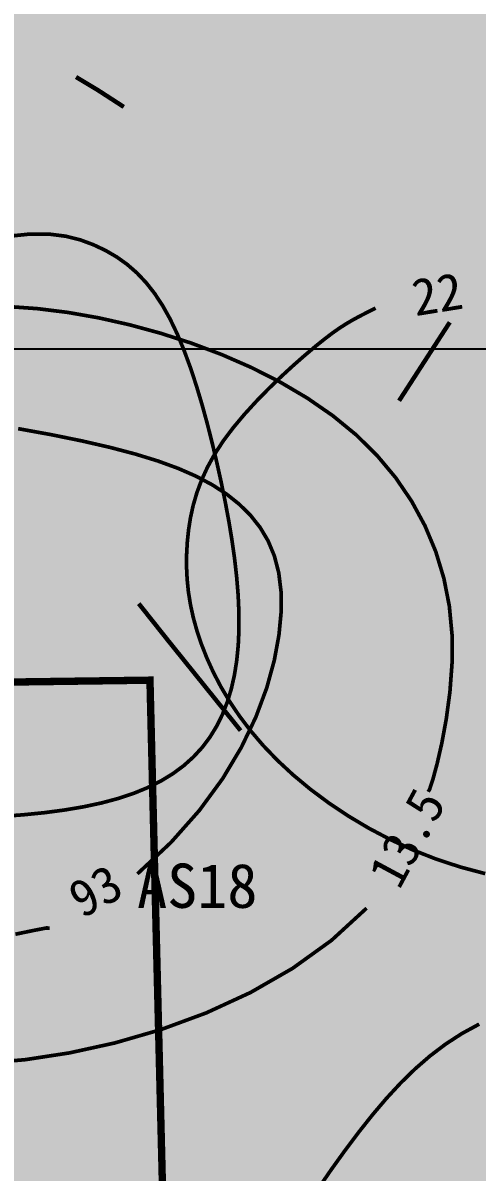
# Model space of a CAD drawing. Extents: x 13788 to 14373, y 59028 to 59855.
# Drawn here: x 14146.3 to 14177.1, y 59544.2 to 59622.1 of the extents above; entities that cross this region are included whole.
import ezdxf

# ---------------------------------------------------------------- set-up
doc = ezdxf.new("R2010")
doc.units = 0
doc.header["$LTSCALE"] = 0.5
doc.header["$MEASUREMENT"] = 0
for name, color, linetype in [('图框', 7, 'Continuous'), ('塘江沅', 7, 'Continuous'), ('填色', 6, 'Continuous'), ('异常WL', 7, 'Continuous'), ('异常WT', 7, 'Continuous'), ('石英脉', 6, 'Continuous')]:
    doc.layers.add(name, color=color, linetype=linetype)
doc.styles.get("Standard").update_dxf_attribs({"font": ''})
doc.styles.get('Standard').set_extended_font_data('SimSun')

msp = doc.modelspace()

# ---------------------------------------------------------------- hatches: boundary and pattern name
at = {"layer": '填色', "true_color": 0xf5e173}
h = msp.add_hatch(color=41, dxfattribs=at)
h.paths.add_polyline_path([(14239.99932899999, 59800.002312), (13799.999329, 59800.002312), (13799.999329, 59040.002312), (14239.999329, 59040.002312)])
h.paths.add_polyline_path([(14090.684989, 59568.547623), (14090.6384, 59568.658199), (14090.592016, 59568.768232), (14090.545857, 59568.877674), (14090.499941, 59568.986474), (14090.454287, 59569.09458300001), (14090.408914, 59569.201952), (14090.36384, 59569.308532), (14090.319084, 59569.414273), (14090.274666, 59569.519126), (14090.230603, 59569.623041), (14090.186914, 59569.72597000001), (14090.143618, 59569.827863), (14090.100734, 59569.92867), (14090.058281, 59570.028342), (14090.016276, 59570.12682999999), (14089.97474, 59570.224085), (14089.93369, 59570.320057), (14089.893145, 59570.414697), (14089.853125, 59570.50795499999), (14089.813647, 59570.599782), (14089.774731, 59570.69013), (14089.736395, 59570.778948), (14089.698657, 59570.866187), (14089.661538, 59570.951797), (14089.625054, 59571.035731), (14089.58922599913, 59571.1179369976), (14089.55407199763, 59571.19836700445), (14089.51961000185, 59571.27697199417), (14089.48585899863, 59571.35370200661), (14089.4858585631, 59571.35370299384), (14089.7213734658, 59570.81828008466), (14090.26220360186, 59569.55021012908), (14090.72580417172, 59568.45102311439), (14090.72580459044, 59568.45102211228), (14090.7256922719, 59568.45097480946)], flags=16)

# ---------------------------------------------------------------- linework, layer by layer
at = {"layer": '图框', "elevation": 9}
msp.add_lwpolyline([(13799.999329, 59600.002312), (14239.999329, 59600.002312)], dxfattribs=at)
at = {"layer": '塘江沅', "color": 5, "ltscale": 2, "const_width": 0.5, "flags": 128}
msp.add_lwpolyline([(14096.14490426999, 59628.3223337571), (14116.56694131674, 59628.65574823035), (14117.4727281084, 59577.03908276922), (14154.95358326718, 59577.54824763261), (14155.84001539936, 59541.66379560024), (14081.00513587388, 59540.6129687922), (14080.32565127585, 59582.48570108961), (14096.88711423969, 59582.75495516392)], close=True, dxfattribs=at)
at = {"layer": '异常WL', "color": 90, "const_width": 0.25}
msp.add_lwpolyline([(14145.31414532959, 59607.62832376709), (14146.82545540625, 59607.78384498959), (14148.123449229, 59607.77711167694), (14149.24612585547, 59607.635715918), (14150.23148434326, 59607.38724980164), (14151.11752375, 59607.05930541666), (14151.93662423096, 59606.6739070747), (14152.69869033203, 59606.23080797787), (14153.40800769678, 59605.72419355094), (14154.06886196875, 59605.14824921874), (14154.6855387915, 59604.49716040608), (14155.26232380859, 59603.76511253775), (14155.80350266358, 59602.94629103857), (14156.313361, 59602.03488133333), (14156.79561498112, 59601.02816665071), (14157.25170284896, 59599.9358214349), (14157.68249336523, 59598.77061793392), (14158.08885529167, 59597.54532839583), (14158.47165738997, 59596.27272506868), (14158.83176842188, 59594.96558020052), (14159.17005714909, 59593.63666603938), (14159.48739233333, 59592.29875483333), (14159.78388274154, 59590.96332205435), (14160.05659716146, 59589.6366560703), (14160.30184438607, 59588.32374847298), (14160.51593320833, 59587.02959085416), (14160.69517242122, 59585.75917480566), (14160.83587081771, 59584.51749191927), (14160.93433719075, 59583.30953378678), (14160.98688033333, 59582.140292), (14160.9901324069, 59581.01407642416), (14160.94201904687, 59579.93247001824), (14160.84078925716, 59578.89637401465), (14160.68469204167, 59577.90668964584), (14160.4719764043, 59576.96431814422), (14160.20089134896, 59576.0701607422), (14159.86968587956, 59575.22511867221), (14159.476609, 59574.43009316667), (14159.01981803906, 59573.68578693685), (14158.497103625, 59572.99210860938), (14157.90616471094, 59572.34876828972), (14157.24470025, 59571.75547608334), (14156.51040919531, 59571.2119420957), (14155.7009905, 59570.71787643229), (14154.81414311719, 59570.27298919857), (14153.847566, 59569.8769905), (14152.79957107552, 59569.52919169239), (14151.67092216667, 59569.22730913282), (14150.46299607032, 59568.96866042871), (14149.17716958334, 59568.7505631875), (14147.81481950261, 59568.57033501661), (14146.377322625, 59568.42529352344), (14144.8660557474, 59568.31275631543)], dxfattribs=at)
at = {"layer": '异常WL', "const_width": 0.25}
for points in [[(14145.27403247917, 59602.873398125), (14147.33515383952, 59602.72616468294), (14149.40067022135, 59602.4690555573), (14151.47497665397, 59602.10470776758), (14153.56246816667, 59601.63575833334), (14155.66299826009, 59601.06433151985), (14157.75825432031, 59600.39050057552), (14159.82538220475, 59599.61382599446), (14161.84152777083, 59598.73386827083), (14163.78383687598, 59597.75018789876), (14165.6294553776, 59596.6623453724), (14167.35552913314, 59595.46990118587), (14168.939204, 59594.17241583333), (14170.36094461133, 59592.77079348909), (14171.61449070312, 59591.27131304817), (14172.69690078711, 59589.68159708576), (14173.605233375, 59588.00926817707), (14174.33654697851, 59586.26194889729), (14174.88790010937, 59584.4472618216), (14175.2563512793, 59582.57282952522), (14175.438959, 59580.64627458333), (14175.44053648828, 59578.68637868082), (14175.29691578125, 59576.7565599414), (14175.0516836211, 59574.93139559846), (14174.74842675, 59573.2854628854), (14174.43073191016, 59571.89333903563), (14174.14218584375, 59570.82960128254), (14173.92637529297, 59570.16882685952), (14173.826887, 59569.98559299998)], [(14169.643475, 59562.09331900001), (14167.26902052669, 59559.91781517969), (14164.62446927604, 59558.0163755625), (14161.77100950195, 59556.37948316406), (14158.76982945833, 59554.99762099999), (14155.68211739908, 59553.86127208593), (14152.56906157812, 59552.96091943749), (14149.49185024935, 59552.28704607031), (14146.51167166667, 59551.830135), (14143.67929628971, 59551.58042414454)]]:
    msp.add_lwpolyline(points, dxfattribs=at)
at = {"layer": '异常WL', "color": 14, "true_color": 0xaf0000, "const_width": 0.25}
msp.add_lwpolyline([(14177.69038670573, 59564.43585611198), (14176.02274989811, 59564.87875829785), (14174.38853266667, 59565.41245033334), (14172.80008168783, 59566.03572540137), (14171.26565902344, 59566.74032144011), (14169.7925055817, 59567.51621257651), (14168.38786227083, 59568.3533729375), (14167.05896999902, 59569.24177665007), (14165.81306967448, 59570.17139784115), (14164.6574022054, 59571.1322106377), (14163.5992085, 59572.11418916667), (14162.64364563867, 59573.10819944076), (14161.78753539063, 59574.10867501563), (14161.02561569727, 59575.11094133268), (14160.3526245, 59576.11032383334), (14159.76329974023, 59577.10214795899), (14159.25237935937, 59578.08173915104), (14158.81460129883, 59579.04442285091), (14158.4447035, 59579.9855245), (14158.13778762532, 59580.90174743946), (14157.89041022135, 59581.79530660938), (14157.69949155566, 59582.66979484961), (14157.56195189583, 59583.528805), (14157.47471150944, 59584.37592990039), (14157.43469066406, 59585.21476239062), (14157.43880962728, 59586.04889531055), (14157.48398866667, 59586.8819215), (14157.56903730697, 59587.71708007844), (14157.70032210156, 59588.55619528385), (14157.886098861, 59589.40073763378), (14158.13462339583, 59590.25217764583), (14158.4541515166, 59591.11198583757), (14158.85293903385, 59591.98163272656), (14159.33924175814, 59592.8625888304), (14159.9213155, 59593.75632466667), (14160.60184579411, 59594.66161234701), (14161.36123707161, 59595.56643035938), (14162.17432348779, 59596.45605878581), (14163.01593919792, 59597.31577770834), (14163.86091835726, 59598.13086720899), (14164.6840951211, 59598.88660736981), (14165.4603036447, 59599.5682782728), (14166.16437808333, 59600.16116000001), (14166.77911832634, 59600.65604407228), (14167.31918719922, 59601.06576776563), (14167.80721326156, 59601.40867979493), (14168.26582507292, 59601.70312887501), (14168.71765119287, 59601.96746372071), (14169.18532018099, 59602.22003304688), (14169.69146059684, 59602.47918556837), (14170.258701, 59602.76327000002)], dxfattribs=at)
at = {"layer": '异常WL', "color": 210, "const_width": 0.25}
for points in [[(14146.01290053125, 59594.59336113021), (14148.26054695703, 59594.18642326887), (14150.351322, 59593.76008733334), (14152.24952195833, 59593.32370094629), (14153.95880154167, 59592.87339854948), (14155.4926550625, 59592.40201128938), (14156.86457683334, 59591.90237031251), (14158.08806116667, 59591.36730676531), (14159.176602375, 59590.78965179427), (14160.14369477084, 59590.1622365459), (14161.00283266667, 59589.47789216667), (14161.76378538249, 59588.72850098421), (14162.42142226823, 59587.90215005077), (14162.96688768132, 59586.98597759977), (14163.39132597917, 59585.96712186458), (14163.6858815192, 59584.83272107862), (14163.84169865885, 59583.56991347526), (14163.84992175553, 59582.16583728792), (14163.70169516667, 59580.60763075), (14163.38480718197, 59578.88901585108), (14162.87362182031, 59577.03004960547), (14162.13914703288, 59575.05737278369), (14161.15239077083, 59572.99762615625), (14159.88436098535, 59570.87745049365), (14158.30606562761, 59568.72348656641), (14156.38851264876, 59566.56237514503), (14154.10271, 59564.42075700001)], [(14148.159686, 59560.74856599999), (14147.9291124624, 59560.75250669401), (14147.11835473047, 59560.59720930208), (14145.82836900049, 59560.33048298828)]]:
    msp.add_lwpolyline(points, dxfattribs=at)
at = {"layer": '异常WL', "color": 10, "const_width": 0.25}
msp.add_lwpolyline([(14166.27729054818, 59542.96407734635), (14167.24009617529, 59544.36501019172), (14168.18210366667, 59545.674963), (14169.11426975195, 59546.91629604363), (14170.04579216146, 59548.09135016147), (14170.98542887565, 59549.19746133399), (14171.941937875, 59550.23196554167), (14172.92407713997, 59551.19219876498), (14173.94060465104, 59552.07549698438), (14175.00027838867, 59552.87919618035), (14176.11185633333, 59553.60063233333), (14177.28194171452, 59554.23714309798)], dxfattribs=at)
at = {"layer": '石英脉', "color": 216, "true_color": 0x800080, "const_width": 0.3}
for points, elevation in [([(14149.938607, 59618.426896), (14151.411228, 59617.543324), (14153.178373, 59616.399877)], 133), ([(14171.849017, 59596.484097), (14175.287266, 59601.804739)], 108), ([(14154.192313, 59582.73708200001), (14156.157685, 59580.265476), (14161.100895, 59574.13113099999)], 105)]:
    msp.add_lwpolyline(points, dxfattribs=dict(at, elevation=elevation))

# ---------------------------------------------------------------- texts
at = {"layer": '异常WT', "color": 14, "true_color": 0xaf0000, "insert": (14172.954196, 59602.214899), "char_height": 2.5, "width": 4, "attachment_point": 7, "rotation": 9.090276999999997}
msp.add_mtext('\\A1;22', dxfattribs=at)
at = {"layer": '异常WT', "insert": (14171.899782, 59563.255445), "char_height": 2.5, "width": 8, "attachment_point": 7, "rotation": 61.699245}
msp.add_mtext('\\A1;13.5', dxfattribs=at)
at = {"layer": '异常WT', "color": 210, "insert": (14150.364957, 59561.335464), "char_height": 2.5, "width": 4, "attachment_point": 7, "rotation": 28.300756}
msp.add_mtext('\\A1;93', dxfattribs=at)
at = {"layer": '异常WT', "insert": (14154.080502, 59562.06781), "char_height": 3, "width": 20, "attachment_point": 7}
msp.add_mtext('\\A1;AS18', dxfattribs=at)

doc.saveas('drawing.dxf')
